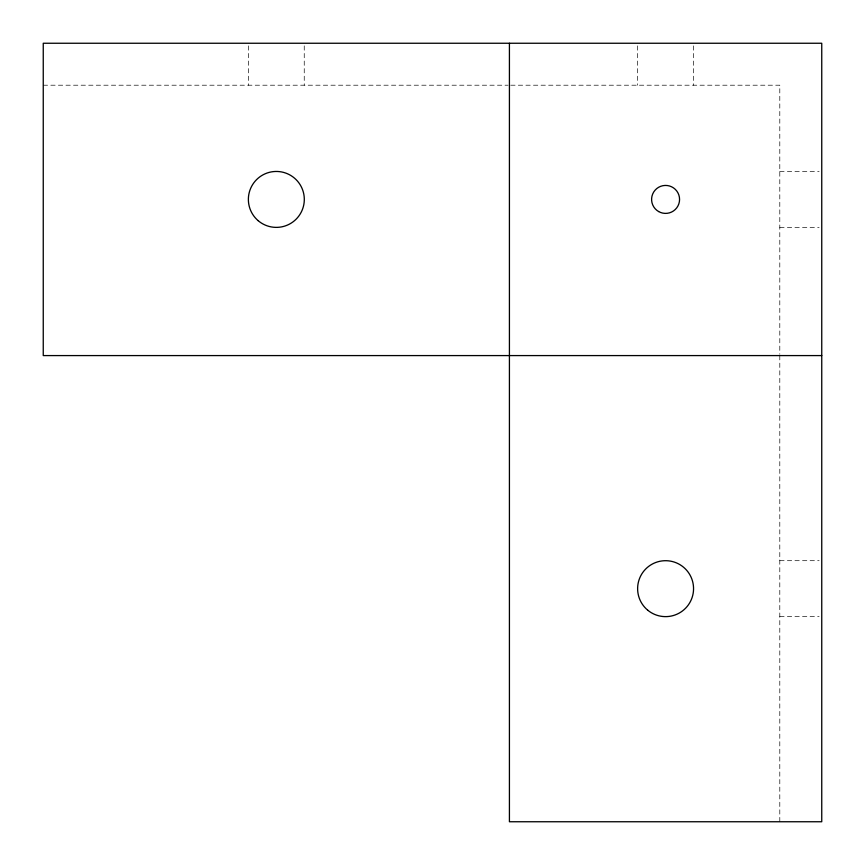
<?xml version="1.0" encoding="UTF-8"?>
<svg xmlns="http://www.w3.org/2000/svg" width="865" height="865" viewBox="0 0 865 865"><rect width="100%" height="100%" fill="white"/><g stroke="black" fill="none" stroke-linecap="round" stroke-linejoin="round"><path stroke-width="0.65" stroke-dasharray="4.33 3.24" d="M43.25 85.203L508.069 85.203M510.761 85.203L779.798 85.203L779.798 354.239M779.798 171.508L819.123 171.443M779.798 227.322L819.123 227.387M779.798 560.693L819.123 560.693M779.798 616.637L819.123 616.637M779.798 355.58L779.798 821.75M693.557 45.877L693.514 85.203M637.613 45.877L637.656 85.203M304.242 45.877L304.242 85.203M248.428 45.877L248.428 85.203"/><path stroke-width="1.3" d="M821.75 355.58L43.25 355.58L43.25 43.25L821.75 43.25L821.75 821.75L509.42 821.75L509.42 43.25M647.626 610.106A27.972 27.972 0 0 0 693.135 593.498A27.972 27.972 0 0 0 655.994 562.391A27.972 27.972 0 0 0 647.626 610.106M658.589 211.525A13.981 13.981 0 0 0 679.566 199.415A13.981 13.981 0 0 0 658.589 187.305A13.981 13.981 0 0 0 658.589 211.525M258.094 220.618A27.972 27.972 0 0 0 303.82 204.616A27.972 27.972 0 0 0 267.09 173.022A27.972 27.972 0 0 0 258.094 220.618"/></g></svg>
